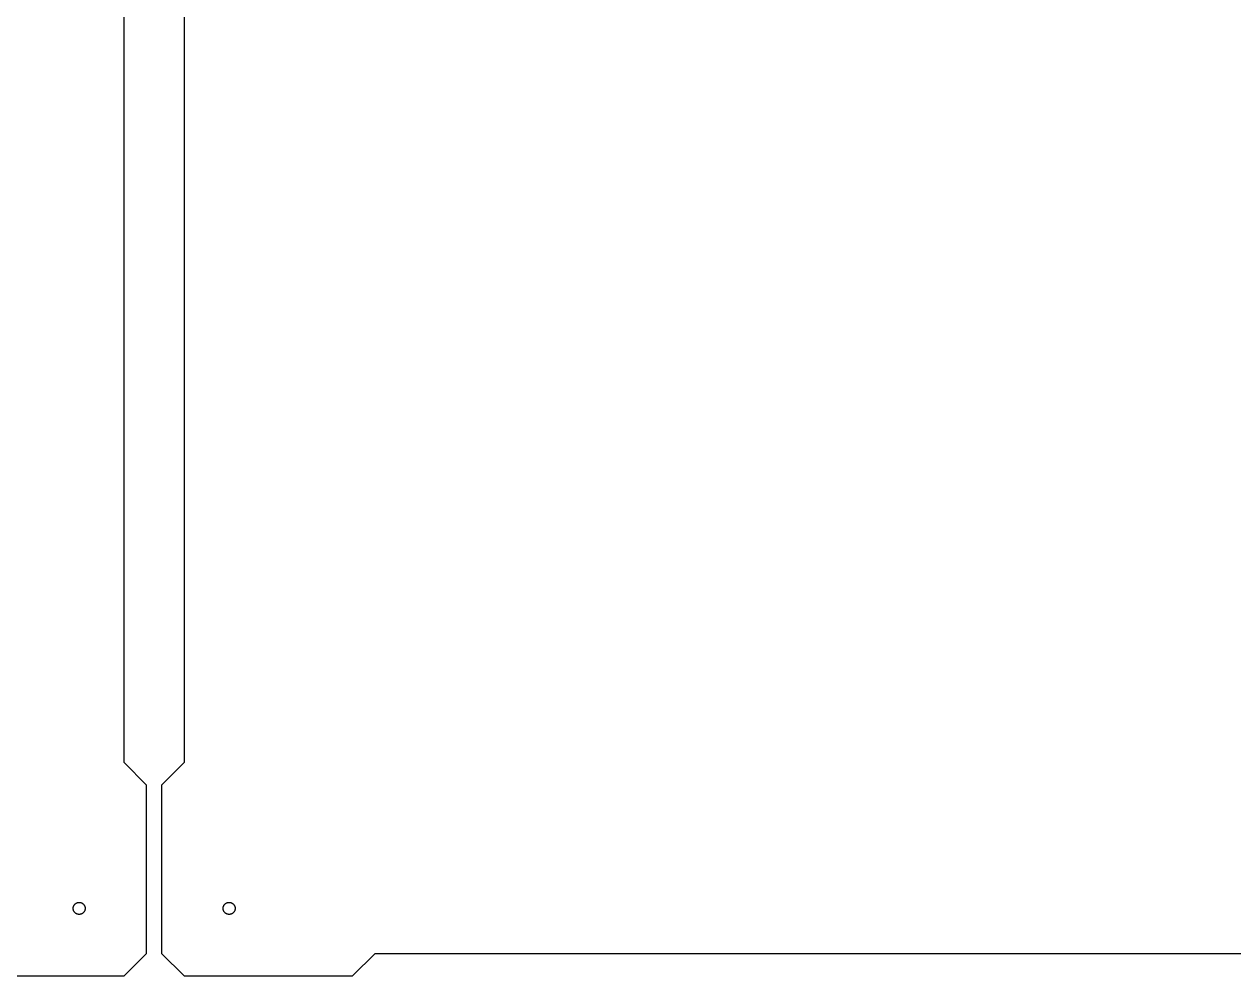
# Model space of a CAD drawing. Header units: metres. Extents: x 4 to 972, y 4 to 512.
# Drawn here: x 327.3 to 650, y 4 to 258 of the extents above; entities that cross this region are included whole.
import ezdxf

# ---------------------------------------------------------------- set-up
doc = ezdxf.new("R2010")
doc.units = ezdxf.units.M

msp = doc.modelspace()

# ---------------------------------------------------------------- linework, layer by layer
for p, q in [((354, 60.9117), (354, 303.088)), ((370, 303.088), (370, 60.9117)), ((360, 54.9117), (354, 60.9117)), ((370, 60.9117), (364, 54.9117)), ((360, 10), (360, 54.9117)), ((364, 54.9117), (364, 10)), ((340.493, 22.5392), (340.521, 22.6125)), ((340.521, 22.6125), (340.553, 22.6843)), ((340.553, 22.6843), (340.589, 22.7544)), ((340.589, 22.7544), (340.627, 22.8228)), ((340.627, 22.8228), (340.669, 22.8892)), ((340.669, 22.8892), (340.714, 22.9534)), ((340.714, 22.9534), (340.763, 23.0153)), ((340.763, 23.0153), (340.814, 23.0748)), ((340.814, 23.0748), (340.868, 23.1317)), ((340.868, 23.1317), (340.925, 23.1859)), ((340.925, 23.1859), (340.985, 23.2372)), ((340.985, 23.2372), (341.047, 23.2855)), ((341.047, 23.2855), (341.111, 23.3307)), ((341.111, 23.3307), (341.177, 23.3727)), ((341.177, 23.3727), (341.246, 23.4115)), ((341.246, 23.4115), (341.316, 23.4468)), ((341.316, 23.4468), (341.388, 23.4786)), ((341.388, 23.4786), (341.461, 23.5069)), ((341.461, 23.5069), (341.535, 23.5315)), ((341.535, 23.5315), (341.611, 23.5525)), ((341.611, 23.5525), (341.688, 23.5697)), ((341.688, 23.5697), (341.765, 23.5831)), ((341.765, 23.5831), (341.843, 23.5927)), ((341.843, 23.5927), (341.921, 23.5985)), ((341.921, 23.5985), (342, 23.6004)), ((342, 23.6004), (342.079, 23.5985)), ((342.079, 23.5985), (342.157, 23.5927)), ((342.157, 23.5927), (342.235, 23.5831)), ((342.235, 23.5831), (342.312, 23.5697)), ((342.312, 23.5697), (342.389, 23.5525)), ((342.389, 23.5525), (342.465, 23.5315)), ((342.465, 23.5315), (342.539, 23.5069)), ((342.539, 23.5069), (342.612, 23.4786)), ((342.612, 23.4786), (342.684, 23.4468)), ((342.684, 23.4468), (342.754, 23.4115)), ((342.754, 23.4115), (342.823, 23.3727)), ((342.823, 23.3727), (342.889, 23.3307)), ((342.889, 23.3307), (342.953, 23.2855)), ((342.953, 23.2855), (343.015, 23.2372)), ((343.015, 23.2372), (343.075, 23.1859)), ((343.075, 23.1859), (343.132, 23.1317)), ((343.132, 23.1317), (343.186, 23.0748)), ((343.186, 23.0748), (343.237, 23.0153)), ((343.237, 23.0153), (343.285, 22.9534)), ((343.285, 22.9534), (343.331, 22.8892)), ((343.331, 22.8892), (343.373, 22.8228)), ((343.373, 22.8228), (343.411, 22.7544)), ((343.411, 22.7544), (343.447, 22.6843)), ((343.447, 22.6843), (343.479, 22.6125)), ((343.479, 22.6125), (343.507, 22.5392)), ((380.493, 22.5392), (380.521, 22.6125)), ((380.521, 22.6125), (380.553, 22.6843)), ((380.553, 22.6843), (380.589, 22.7544)), ((380.589, 22.7544), (380.627, 22.8228)), ((380.627, 22.8228), (380.669, 22.8892)), ((380.669, 22.8892), (380.714, 22.9534)), ((380.714, 22.9534), (380.763, 23.0153)), ((380.763, 23.0153), (380.814, 23.0748)), ((380.814, 23.0748), (380.868, 23.1317)), ((380.868, 23.1317), (380.925, 23.1859)), ((380.925, 23.1859), (380.985, 23.2372)), ((380.985, 23.2372), (381.047, 23.2855)), ((381.047, 23.2855), (381.111, 23.3307)), ((381.111, 23.3307), (381.177, 23.3727)), ((381.177, 23.3727), (381.246, 23.4115)), ((381.246, 23.4115), (381.316, 23.4468)), ((381.316, 23.4468), (381.388, 23.4786)), ((381.388, 23.4786), (381.461, 23.5069)), ((381.461, 23.5069), (381.535, 23.5315)), ((381.535, 23.5315), (381.611, 23.5525)), ((381.611, 23.5525), (381.688, 23.5697)), ((381.688, 23.5697), (381.765, 23.5831)), ((381.765, 23.5831), (381.843, 23.5927)), ((381.843, 23.5927), (381.921, 23.5985)), ((381.921, 23.5985), (382, 23.6004)), ((382, 23.6004), (382.079, 23.5985)), ((382.079, 23.5985), (382.157, 23.5927)), ((382.157, 23.5927), (382.235, 23.5831)), ((382.235, 23.5831), (382.312, 23.5697)), ((382.312, 23.5697), (382.389, 23.5525)), ((382.389, 23.5525), (382.465, 23.5315)), ((382.465, 23.5315), (382.539, 23.5069)), ((382.539, 23.5069), (382.612, 23.4786)), ((382.612, 23.4786), (382.684, 23.4468)), ((382.684, 23.4468), (382.754, 23.4115)), ((382.754, 23.4115), (382.823, 23.3727)), ((382.823, 23.3727), (382.889, 23.3307)), ((382.889, 23.3307), (382.953, 23.2855)), ((382.953, 23.2855), (383.015, 23.2372)), ((383.015, 23.2372), (383.075, 23.1859)), ((383.075, 23.1859), (383.132, 23.1317)), ((383.132, 23.1317), (383.186, 23.0748)), ((383.186, 23.0748), (383.237, 23.0153)), ((383.237, 23.0153), (383.285, 22.9534)), ((383.285, 22.9534), (383.331, 22.8892)), ((383.331, 22.8892), (383.373, 22.8228)), ((383.373, 22.8228), (383.411, 22.7544)), ((383.411, 22.7544), (383.447, 22.6843)), ((383.447, 22.6843), (383.479, 22.6125)), ((383.479, 22.6125), (383.507, 22.5392)), ((340.4, 22), (340.401, 22.0785)), ((340.401, 21.9215), (340.4, 22)), ((340.401, 22.0785), (340.407, 22.1569)), ((340.407, 21.8431), (340.401, 21.9215)), ((340.407, 22.1569), (340.417, 22.2348)), ((340.417, 21.7652), (340.407, 21.8431)), ((340.417, 22.2348), (340.43, 22.3122)), ((340.43, 21.6878), (340.417, 21.7652)), ((340.43, 22.3122), (340.448, 22.3889)), ((340.448, 21.6111), (340.43, 21.6878)), ((340.448, 22.3889), (340.468, 22.4646)), ((340.468, 21.5354), (340.448, 21.6111)), ((340.468, 22.4646), (340.493, 22.5392)), ((340.493, 21.4608), (340.468, 21.5354)), ((340.521, 21.3875), (340.493, 21.4608)), ((340.553, 21.3157), (340.521, 21.3875)), ((340.589, 21.2455), (340.553, 21.3157)), ((340.627, 21.1772), (340.589, 21.2455)), ((340.669, 21.1108), (340.627, 21.1772)), ((340.714, 21.0466), (340.669, 21.1108)), ((340.763, 20.9847), (340.714, 21.0466)), ((340.814, 20.9252), (340.763, 20.9847)), ((340.868, 20.8683), (340.814, 20.9252)), ((340.925, 20.8141), (340.868, 20.8683)), ((340.985, 20.7628), (340.925, 20.8141)), ((341.047, 20.7145), (340.985, 20.7628)), ((341.111, 20.6693), (341.047, 20.7145)), ((341.177, 20.6272), (341.111, 20.6693)), ((341.246, 20.5885), (341.177, 20.6272)), ((341.316, 20.5532), (341.246, 20.5885)), ((341.388, 20.5214), (341.316, 20.5532)), ((341.461, 20.4931), (341.388, 20.5214)), ((341.535, 20.4685), (341.461, 20.4931)), ((341.611, 20.4475), (341.535, 20.4685)), ((341.688, 20.4303), (341.611, 20.4475)), ((341.765, 20.4169), (341.688, 20.4303)), ((341.843, 20.4072), (341.765, 20.4169)), ((341.921, 20.4015), (341.843, 20.4072)), ((342, 20.3995), (341.921, 20.4015)), ((342.079, 20.4015), (342, 20.3995)), ((342.157, 20.4072), (342.079, 20.4015)), ((342.235, 20.4169), (342.157, 20.4072)), ((342.312, 20.4303), (342.235, 20.4169)), ((342.389, 20.4475), (342.312, 20.4303)), ((342.465, 20.4685), (342.389, 20.4475)), ((342.539, 20.4931), (342.465, 20.4685)), ((342.612, 20.5214), (342.539, 20.4931)), ((342.684, 20.5532), (342.612, 20.5214)), ((342.754, 20.5885), (342.684, 20.5532)), ((342.823, 20.6272), (342.754, 20.5885)), ((342.889, 20.6693), (342.823, 20.6272)), ((342.953, 20.7145), (342.889, 20.6693)), ((343.015, 20.7628), (342.953, 20.7145)), ((343.075, 20.8141), (343.015, 20.7628)), ((343.132, 20.8683), (343.075, 20.8141)), ((343.186, 20.9252), (343.132, 20.8683)), ((343.237, 20.9847), (343.186, 20.9252)), ((343.285, 21.0466), (343.237, 20.9847)), ((343.331, 21.1108), (343.285, 21.0466)), ((343.373, 21.1772), (343.331, 21.1108)), ((343.411, 21.2455), (343.373, 21.1772)), ((343.447, 21.3157), (343.411, 21.2455)), ((343.479, 21.3875), (343.447, 21.3157)), ((343.507, 21.4608), (343.479, 21.3875)), ((343.507, 22.5392), (343.532, 22.4646)), ((343.532, 21.5354), (343.507, 21.4608)), ((343.532, 22.4646), (343.552, 22.3889)), ((343.552, 21.6111), (343.532, 21.5354)), ((343.552, 22.3889), (343.57, 22.3122)), ((343.57, 21.6878), (343.552, 21.6111)), ((343.57, 22.3122), (343.583, 22.2348)), ((343.583, 21.7652), (343.57, 21.6878)), ((343.583, 22.2348), (343.593, 22.1569)), ((343.593, 21.8431), (343.583, 21.7652)), ((343.593, 22.1569), (343.599, 22.0785)), ((343.599, 21.9215), (343.593, 21.8431)), ((343.599, 22.0785), (343.6, 22)), ((343.6, 22), (343.599, 21.9215)), ((380.4, 22), (380.401, 22.0785)), ((380.401, 21.9215), (380.4, 22)), ((380.401, 22.0785), (380.407, 22.1569)), ((380.407, 21.8431), (380.401, 21.9215)), ((380.407, 22.1569), (380.417, 22.2348)), ((380.417, 21.7652), (380.407, 21.8431)), ((380.417, 22.2348), (380.43, 22.3122)), ((380.43, 21.6878), (380.417, 21.7652)), ((380.43, 22.3122), (380.448, 22.3889)), ((380.448, 21.6111), (380.43, 21.6878)), ((380.448, 22.3889), (380.468, 22.4646)), ((380.468, 21.5354), (380.448, 21.6111)), ((380.468, 22.4646), (380.493, 22.5392)), ((380.493, 21.4608), (380.468, 21.5354)), ((380.521, 21.3875), (380.493, 21.4608)), ((380.553, 21.3157), (380.521, 21.3875)), ((380.589, 21.2455), (380.553, 21.3157)), ((380.627, 21.1772), (380.589, 21.2455)), ((380.669, 21.1108), (380.627, 21.1772)), ((380.714, 21.0466), (380.669, 21.1108)), ((380.763, 20.9847), (380.714, 21.0466)), ((380.814, 20.9252), (380.763, 20.9847)), ((380.868, 20.8683), (380.814, 20.9252)), ((380.925, 20.8141), (380.868, 20.8683)), ((380.985, 20.7628), (380.925, 20.8141)), ((381.047, 20.7145), (380.985, 20.7628)), ((381.111, 20.6693), (381.047, 20.7145)), ((381.177, 20.6272), (381.111, 20.6693)), ((381.246, 20.5885), (381.177, 20.6272)), ((381.316, 20.5532), (381.246, 20.5885)), ((381.388, 20.5214), (381.316, 20.5532)), ((381.461, 20.4931), (381.388, 20.5214)), ((381.535, 20.4685), (381.461, 20.4931)), ((381.611, 20.4475), (381.535, 20.4685)), ((381.688, 20.4303), (381.611, 20.4475)), ((381.765, 20.4169), (381.688, 20.4303)), ((381.843, 20.4072), (381.765, 20.4169)), ((381.921, 20.4015), (381.843, 20.4072)), ((382, 20.3995), (381.921, 20.4015)), ((382.079, 20.4015), (382, 20.3995)), ((382.157, 20.4072), (382.079, 20.4015)), ((382.235, 20.4169), (382.157, 20.4072)), ((382.312, 20.4303), (382.235, 20.4169)), ((382.389, 20.4475), (382.312, 20.4303)), ((382.465, 20.4685), (382.389, 20.4475)), ((382.539, 20.4931), (382.465, 20.4685)), ((382.612, 20.5214), (382.539, 20.4931)), ((382.684, 20.5532), (382.612, 20.5214)), ((382.754, 20.5885), (382.684, 20.5532)), ((382.823, 20.6272), (382.754, 20.5885)), ((382.889, 20.6693), (382.823, 20.6272)), ((382.953, 20.7145), (382.889, 20.6693)), ((383.015, 20.7628), (382.953, 20.7145)), ((383.075, 20.8141), (383.015, 20.7628)), ((383.132, 20.8683), (383.075, 20.8141)), ((383.186, 20.9252), (383.132, 20.8683)), ((383.237, 20.9847), (383.186, 20.9252)), ((383.285, 21.0466), (383.237, 20.9847)), ((383.331, 21.1108), (383.285, 21.0466)), ((383.373, 21.1772), (383.331, 21.1108)), ((383.411, 21.2455), (383.373, 21.1772)), ((383.447, 21.3157), (383.411, 21.2455)), ((383.479, 21.3875), (383.447, 21.3157)), ((383.507, 21.4608), (383.479, 21.3875)), ((383.507, 22.5392), (383.532, 22.4646)), ((383.532, 21.5354), (383.507, 21.4608)), ((383.532, 22.4646), (383.552, 22.3889)), ((383.552, 21.6111), (383.532, 21.5354)), ((383.552, 22.3889), (383.57, 22.3122)), ((383.57, 21.6878), (383.552, 21.6111)), ((383.57, 22.3122), (383.583, 22.2348)), ((383.583, 21.7652), (383.57, 21.6878)), ((383.583, 22.2348), (383.593, 22.1569)), ((383.593, 21.8431), (383.583, 21.7652)), ((383.593, 22.1569), (383.599, 22.0785)), ((383.599, 21.9215), (383.593, 21.8431)), ((383.599, 22.0785), (383.6, 22)), ((383.6, 22), (383.599, 21.9215)), ((354, 4), (360, 10)), ((364, 10), (370, 4)), ((414.912, 4), (420.912, 10)), ((420.912, 10), (663.088, 10)), ((309.088, 4), (354, 4)), ((370, 4), (414.912, 4))]:
    msp.add_line(p, q)

doc.saveas('drawing.dxf')
